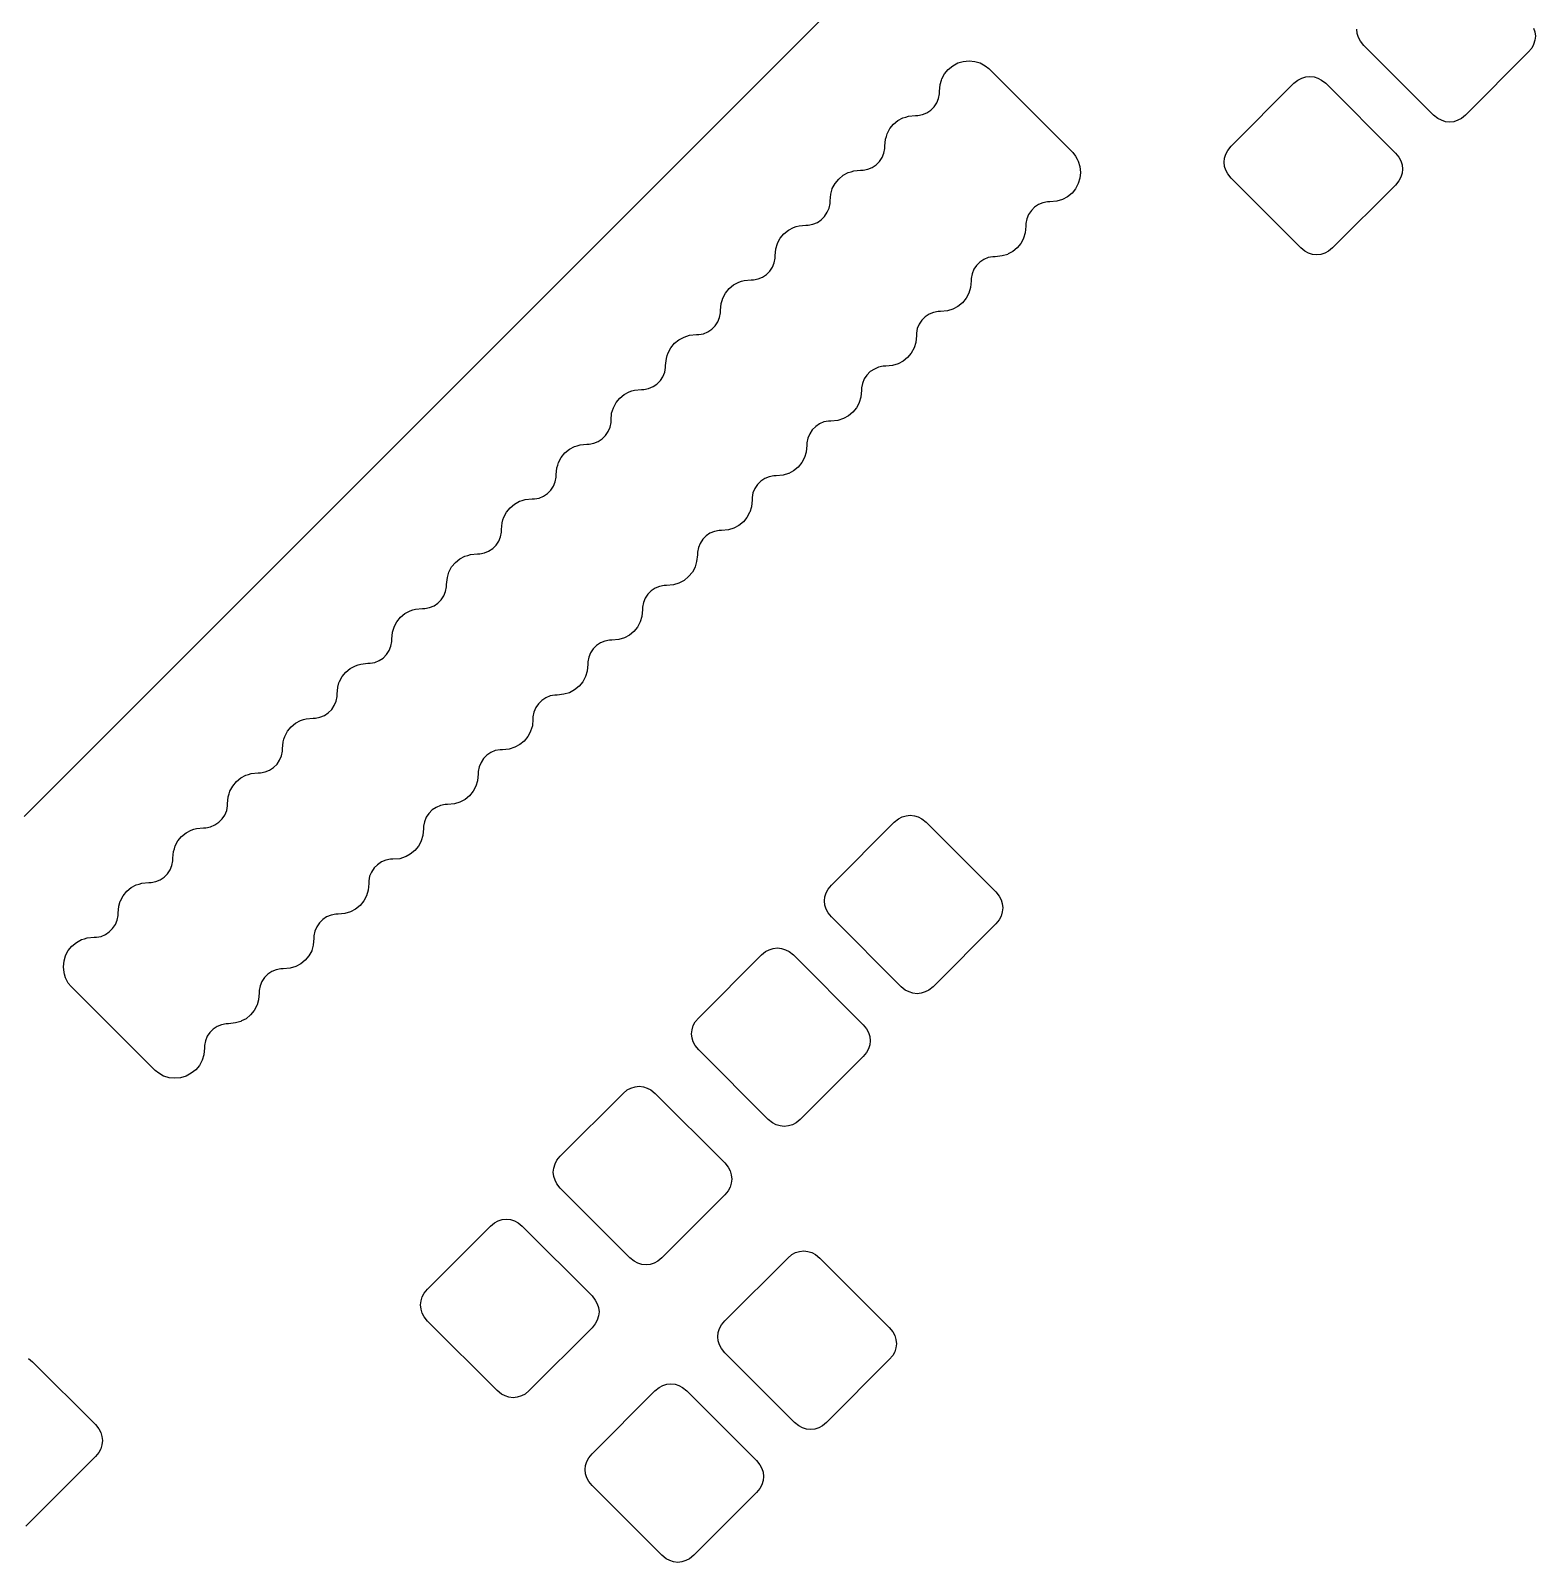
# Model space of a CAD drawing. Extents: x 101.6 to 128, y -161.7 to -98.3.
# Drawn here: x 115.03 to 122.8, y -134.15 to -126.25 of the extents above; entities that cross this region are included whole.
import ezdxf

# ---------------------------------------------------------------- set-up
doc = ezdxf.new("R2010")
doc.units = 0
doc.layers.add('BLACK', color=7, linetype='CONTINUOUS')

msp = doc.modelspace()

# ---------------------------------------------------------------- linework, layer by layer
at = {"layer": 'BLACK', "linetype": 'CONTINUOUS'}
for p, q in [((119.103, -126.2), (115, -130.303)), ((121.884, -126.261), (121.882, -126.239)), ((121.891, -126.281), (121.884, -126.261)), ((121.901, -126.3), (121.891, -126.281)), ((122.795, -126.233), (122.801, -126.253)), ((122.801, -126.253), (122.804, -126.275)), ((122.804, -126.275), (122.801, -126.296)), ((121.918, -126.322), (121.901, -126.3)), ((122.278, -126.682), (121.918, -126.322)), ((122.767, -126.357), (122.443, -126.682)), ((122.785, -126.336), (122.767, -126.357)), ((122.795, -126.317), (122.785, -126.336)), ((122.801, -126.296), (122.795, -126.317)), ((119.753, -126.469), (119.772, -126.446)), ((119.772, -126.446), (119.795, -126.427)), ((119.795, -126.427), (119.821, -126.413)), ((119.821, -126.413), (119.835, -126.409)), ((119.835, -126.409), (119.849, -126.405)), ((119.849, -126.405), (119.879, -126.402)), ((119.879, -126.402), (119.909, -126.405)), ((119.909, -126.405), (119.923, -126.409)), ((119.923, -126.409), (119.937, -126.413)), ((119.937, -126.413), (119.963, -126.427)), ((119.963, -126.427), (119.981, -126.442)), ((119.981, -126.442), (120.415, -126.876)), ((119.727, -126.56), (119.73, -126.524)), ((119.73, -126.524), (119.737, -126.501)), ((119.737, -126.501), (119.739, -126.495)), ((119.739, -126.495), (119.753, -126.469)), ((121.233, -126.843), (121.557, -126.518)), ((121.557, -126.518), (121.578, -126.501)), ((121.578, -126.501), (121.597, -126.491)), ((121.597, -126.491), (121.618, -126.484)), ((121.618, -126.484), (121.639, -126.482)), ((121.639, -126.482), (121.661, -126.484)), ((121.661, -126.484), (121.681, -126.491)), ((121.681, -126.491), (121.7, -126.501)), ((121.7, -126.501), (121.722, -126.518)), ((121.722, -126.518), (122.082, -126.878)), ((119.713, -126.619), (119.722, -126.596)), ((119.722, -126.596), (119.727, -126.572)), ((119.727, -126.572), (119.727, -126.56)), ((119.567, -126.688), (119.602, -126.684)), ((119.602, -126.684), (119.615, -126.684)), ((119.615, -126.684), (119.639, -126.679)), ((119.639, -126.679), (119.661, -126.67)), ((119.661, -126.67), (119.682, -126.656)), ((119.682, -126.656), (119.699, -126.639)), ((119.699, -126.639), (119.713, -126.619)), ((122.3, -126.699), (122.278, -126.682)), ((122.443, -126.682), (122.422, -126.699)), ((119.456, -126.778), (119.47, -126.752)), ((119.47, -126.752), (119.489, -126.729)), ((119.489, -126.729), (119.512, -126.71)), ((119.512, -126.71), (119.538, -126.696)), ((119.538, -126.696), (119.552, -126.692)), ((119.552, -126.692), (119.567, -126.688)), ((122.319, -126.709), (122.3, -126.699)), ((122.339, -126.716), (122.319, -126.709)), ((122.361, -126.718), (122.339, -126.716)), ((122.382, -126.716), (122.361, -126.718)), ((122.403, -126.709), (122.382, -126.716)), ((122.422, -126.699), (122.403, -126.709)), ((119.444, -126.843), (119.447, -126.807)), ((119.444, -126.855), (119.444, -126.843)), ((119.447, -126.807), (119.452, -126.793)), ((119.452, -126.793), (119.456, -126.778)), ((121.215, -126.864), (121.233, -126.843)), ((119.399, -126.939), (119.416, -126.922)), ((119.416, -126.922), (119.43, -126.901)), ((119.43, -126.901), (119.439, -126.879)), ((119.439, -126.879), (119.444, -126.855)), ((120.415, -126.876), (120.429, -126.894)), ((120.429, -126.894), (120.437, -126.909)), ((120.437, -126.909), (120.443, -126.92)), ((120.443, -126.92), (120.452, -126.948)), ((121.196, -126.925), (121.199, -126.904)), ((121.199, -126.904), (121.205, -126.883)), ((121.205, -126.883), (121.215, -126.864)), ((122.082, -126.878), (122.099, -126.9)), ((122.099, -126.9), (122.109, -126.919)), ((122.109, -126.919), (122.116, -126.939)), ((119.206, -127.012), (119.229, -126.993)), ((119.229, -126.993), (119.255, -126.979)), ((119.255, -126.979), (119.27, -126.975)), ((119.27, -126.975), (119.284, -126.97)), ((119.284, -126.97), (119.319, -126.967)), ((119.319, -126.967), (119.332, -126.967)), ((119.332, -126.967), (119.356, -126.962)), ((119.356, -126.962), (119.378, -126.953)), ((119.378, -126.953), (119.399, -126.939)), ((120.452, -126.948), (120.455, -126.978)), ((120.455, -126.978), (120.452, -127.007)), ((121.199, -126.947), (121.196, -126.925)), ((121.205, -126.967), (121.199, -126.947)), ((121.215, -126.986), (121.205, -126.967)), ((121.233, -127.008), (121.215, -126.986)), ((122.116, -126.982), (122.109, -127.003)), ((122.116, -126.939), (122.118, -126.961)), ((122.118, -126.961), (122.116, -126.982)), ((119.165, -127.09), (119.173, -127.062)), ((119.173, -127.061), (119.187, -127.035)), ((119.173, -127.062), (119.173, -127.061)), ((119.187, -127.035), (119.206, -127.012)), ((120.429, -127.062), (120.411, -127.085)), ((120.443, -127.036), (120.429, -127.062)), ((120.452, -127.007), (120.443, -127.036)), ((120.443, -127.036), (120.443, -127.036)), ((121.592, -127.367), (121.233, -127.008)), ((122.082, -127.043), (121.757, -127.367)), ((122.099, -127.022), (122.082, -127.043)), ((122.109, -127.003), (122.099, -127.022)), ((119.156, -127.162), (119.161, -127.138)), ((119.161, -127.125), (119.165, -127.09)), ((119.161, -127.138), (119.161, -127.125)), ((120.218, -127.158), (120.201, -127.175)), ((120.238, -127.144), (120.218, -127.158)), ((120.261, -127.135), (120.238, -127.144)), ((120.285, -127.13), (120.261, -127.135)), ((120.297, -127.13), (120.285, -127.13)), ((120.333, -127.127), (120.297, -127.13)), ((120.361, -127.118), (120.333, -127.127)), ((120.388, -127.104), (120.361, -127.118)), ((120.361, -127.118), (120.361, -127.118)), ((120.411, -127.085), (120.388, -127.104)), ((119.073, -127.245), (119.096, -127.236)), ((119.096, -127.236), (119.116, -127.222)), ((119.116, -127.222), (119.133, -127.205)), ((119.133, -127.205), (119.147, -127.184)), ((119.147, -127.184), (119.156, -127.162)), ((120.178, -127.218), (120.173, -127.242)), ((120.187, -127.196), (120.178, -127.218)), ((120.201, -127.175), (120.187, -127.196)), ((118.89, -127.344), (118.904, -127.318)), ((118.904, -127.318), (118.923, -127.295)), ((118.923, -127.295), (118.946, -127.276)), ((118.946, -127.276), (118.972, -127.262)), ((118.972, -127.262), (118.987, -127.258)), ((118.987, -127.258), (119.001, -127.253)), ((119.001, -127.253), (119.037, -127.25)), ((119.037, -127.25), (119.049, -127.25)), ((119.049, -127.25), (119.073, -127.245)), ((120.169, -127.29), (120.161, -127.318)), ((120.161, -127.318), (120.161, -127.319)), ((120.173, -127.255), (120.169, -127.29)), ((120.173, -127.242), (120.173, -127.255)), ((118.878, -127.408), (118.882, -127.372)), ((118.882, -127.372), (118.89, -127.345)), ((118.89, -127.345), (118.89, -127.344)), ((120.105, -127.387), (120.082, -127.399)), ((120.128, -127.368), (120.105, -127.387)), ((120.147, -127.345), (120.128, -127.368)), ((120.161, -127.319), (120.147, -127.345)), ((121.614, -127.385), (121.592, -127.367)), ((121.633, -127.395), (121.614, -127.385)), ((121.653, -127.401), (121.633, -127.395)), ((121.717, -127.395), (121.696, -127.401)), ((121.736, -127.385), (121.717, -127.395)), ((121.757, -127.367), (121.736, -127.385)), ((118.85, -127.487), (118.864, -127.467)), ((118.864, -127.467), (118.873, -127.444)), ((118.873, -127.444), (118.878, -127.42)), ((118.878, -127.42), (118.878, -127.408)), ((119.918, -127.458), (119.904, -127.478)), ((119.935, -127.441), (119.918, -127.458)), ((119.955, -127.427), (119.935, -127.441)), ((119.978, -127.418), (119.955, -127.427)), ((120.002, -127.413), (119.978, -127.418)), ((120.014, -127.413), (120.002, -127.413)), ((120.05, -127.409), (120.014, -127.413)), ((120.079, -127.401), (120.05, -127.409)), ((120.082, -127.399), (120.079, -127.401)), ((121.675, -127.404), (121.653, -127.401)), ((121.696, -127.401), (121.675, -127.404)), ((118.663, -127.559), (118.69, -127.545)), ((118.69, -127.545), (118.704, -127.54)), ((118.704, -127.54), (118.718, -127.536)), ((118.718, -127.536), (118.754, -127.533)), ((118.754, -127.533), (118.766, -127.533)), ((118.766, -127.533), (118.79, -127.528)), ((118.79, -127.528), (118.813, -127.518)), ((118.813, -127.518), (118.833, -127.505)), ((118.833, -127.505), (118.85, -127.487)), ((119.89, -127.537), (119.886, -127.573)), ((119.895, -127.501), (119.89, -127.525)), ((119.89, -127.525), (119.89, -127.537)), ((119.904, -127.478), (119.895, -127.501)), ((118.604, -127.639), (118.607, -127.627)), ((118.607, -127.627), (118.622, -127.601)), ((118.622, -127.601), (118.64, -127.578)), ((118.64, -127.578), (118.663, -127.559)), ((119.864, -127.628), (119.845, -127.651)), ((119.878, -127.602), (119.864, -127.628)), ((119.886, -127.573), (119.878, -127.601)), ((119.878, -127.601), (119.878, -127.602)), ((118.591, -127.727), (118.595, -127.703)), ((118.595, -127.691), (118.599, -127.655)), ((118.595, -127.703), (118.595, -127.691)), ((118.599, -127.655), (118.604, -127.639)), ((119.673, -127.71), (119.652, -127.724)), ((119.695, -127.701), (119.673, -127.71)), ((119.719, -127.696), (119.695, -127.701)), ((119.731, -127.696), (119.719, -127.696)), ((119.767, -127.692), (119.731, -127.696)), ((119.796, -127.684), (119.767, -127.692)), ((119.822, -127.67), (119.796, -127.684)), ((119.796, -127.684), (119.796, -127.684)), ((119.845, -127.651), (119.822, -127.67)), ((118.53, -127.801), (118.55, -127.788)), ((118.55, -127.788), (118.568, -127.77)), ((118.568, -127.77), (118.581, -127.75)), ((118.581, -127.75), (118.591, -127.727)), ((119.612, -127.784), (119.607, -127.808)), ((119.621, -127.761), (119.612, -127.784)), ((119.635, -127.741), (119.621, -127.761)), ((119.652, -127.724), (119.635, -127.741)), ((118.339, -127.883), (118.358, -127.86)), ((118.358, -127.86), (118.381, -127.842)), ((118.381, -127.842), (118.407, -127.828)), ((118.407, -127.828), (118.421, -127.823)), ((118.421, -127.823), (118.435, -127.819)), ((118.435, -127.819), (118.471, -127.815)), ((118.471, -127.815), (118.483, -127.815)), ((118.483, -127.815), (118.507, -127.811)), ((118.507, -127.811), (118.53, -127.801)), ((119.604, -127.856), (119.595, -127.883)), ((119.607, -127.82), (119.604, -127.856)), ((119.607, -127.808), (119.607, -127.82)), ((118.312, -127.974), (118.316, -127.938)), ((118.316, -127.938), (118.32, -127.924)), ((118.32, -127.924), (118.325, -127.91)), ((118.325, -127.91), (118.339, -127.883)), ((119.562, -127.934), (119.539, -127.953)), ((119.581, -127.911), (119.562, -127.934)), ((119.595, -127.884), (119.581, -127.911)), ((119.595, -127.883), (119.595, -127.884)), ((118.298, -128.033), (118.308, -128.01)), ((118.308, -128.01), (118.312, -127.986)), ((118.312, -127.986), (118.312, -127.974)), ((119.352, -128.024), (119.338, -128.044)), ((119.369, -128.006), (119.352, -128.024)), ((119.39, -127.993), (119.369, -128.006)), ((119.412, -127.983), (119.39, -127.993)), ((119.436, -127.979), (119.412, -127.983)), ((119.449, -127.979), (119.436, -127.979)), ((119.484, -127.975), (119.449, -127.979)), ((119.513, -127.967), (119.484, -127.975)), ((119.539, -127.953), (119.513, -127.967)), ((119.513, -127.967), (119.513, -127.967)), ((118.124, -128.11), (118.138, -128.106)), ((118.138, -128.106), (118.152, -128.102)), ((118.152, -128.102), (118.188, -128.098)), ((118.188, -128.098), (118.2, -128.098)), ((118.2, -128.098), (118.224, -128.093)), ((118.224, -128.093), (118.247, -128.084)), ((118.247, -128.084), (118.267, -128.071)), ((118.267, -128.071), (118.285, -128.053)), ((118.285, -128.053), (118.298, -128.033)), ((119.324, -128.103), (119.321, -128.139)), ((119.329, -128.067), (119.324, -128.091)), ((119.324, -128.091), (119.324, -128.103)), ((119.338, -128.044), (119.329, -128.067)), ((118.042, -128.193), (118.056, -128.166)), ((118.056, -128.166), (118.075, -128.143)), ((118.075, -128.143), (118.098, -128.124)), ((118.098, -128.124), (118.124, -128.11)), ((119.312, -128.167), (119.298, -128.193)), ((119.321, -128.139), (119.312, -128.166)), ((119.312, -128.166), (119.312, -128.167)), ((118.03, -128.257), (118.033, -128.221)), ((118.03, -128.269), (118.03, -128.257)), ((118.033, -128.221), (118.042, -128.193)), ((118.042, -128.193), (118.042, -128.193)), ((119.13, -128.266), (119.107, -128.276)), ((119.154, -128.262), (119.13, -128.266)), ((119.166, -128.262), (119.154, -128.262)), ((119.202, -128.258), (119.166, -128.262)), ((119.23, -128.249), (119.202, -128.258)), ((119.256, -128.235), (119.23, -128.249)), ((119.23, -128.249), (119.23, -128.249)), ((119.279, -128.216), (119.256, -128.235)), ((119.298, -128.193), (119.279, -128.216)), ((117.985, -128.353), (118.002, -128.336)), ((118.002, -128.336), (118.015, -128.316)), ((118.015, -128.316), (118.025, -128.293)), ((118.025, -128.293), (118.03, -128.269)), ((119.056, -128.327), (119.046, -128.35)), ((119.069, -128.307), (119.056, -128.327)), ((119.087, -128.289), (119.069, -128.307)), ((119.107, -128.276), (119.087, -128.289)), ((117.792, -128.426), (117.815, -128.407)), ((117.815, -128.407), (117.841, -128.393)), ((117.841, -128.393), (117.855, -128.389)), ((117.855, -128.389), (117.87, -128.385)), ((117.87, -128.385), (117.905, -128.381)), ((117.905, -128.381), (117.917, -128.381)), ((117.917, -128.381), (117.942, -128.376)), ((117.942, -128.376), (117.964, -128.367)), ((117.964, -128.367), (117.985, -128.353)), ((119.038, -128.422), (119.03, -128.449)), ((119.041, -128.386), (119.038, -128.422)), ((119.046, -128.35), (119.041, -128.374)), ((119.041, -128.374), (119.041, -128.386)), ((117.747, -128.54), (117.75, -128.504)), ((117.75, -128.504), (117.755, -128.49)), ((117.755, -128.49), (117.759, -128.475)), ((117.759, -128.475), (117.773, -128.449)), ((117.773, -128.449), (117.792, -128.426)), ((118.996, -128.499), (118.973, -128.518)), ((119.015, -128.476), (118.996, -128.499)), ((119.029, -128.45), (119.015, -128.476)), ((119.03, -128.449), (119.029, -128.45)), ((117.733, -128.598), (117.742, -128.576)), ((117.742, -128.576), (117.747, -128.552)), ((117.747, -128.552), (117.747, -128.54)), ((118.804, -128.572), (118.786, -128.589)), ((118.824, -128.559), (118.804, -128.572)), ((118.847, -128.549), (118.824, -128.559)), ((118.871, -128.544), (118.847, -128.549)), ((118.883, -128.544), (118.871, -128.544)), ((118.919, -128.541), (118.883, -128.544)), ((118.947, -128.532), (118.919, -128.541)), ((118.948, -128.532), (118.947, -128.532)), ((118.973, -128.518), (118.948, -128.532)), ((117.635, -128.664), (117.659, -128.659)), ((117.659, -128.659), (117.681, -128.65)), ((117.681, -128.65), (117.702, -128.636)), ((117.702, -128.636), (117.719, -128.619)), ((117.719, -128.619), (117.733, -128.598)), ((118.763, -128.632), (118.759, -128.657)), ((118.759, -128.657), (118.759, -128.669)), ((118.773, -128.61), (118.763, -128.632)), ((118.786, -128.589), (118.773, -128.61)), ((117.476, -128.758), (117.49, -128.732)), ((117.49, -128.732), (117.509, -128.709)), ((117.509, -128.709), (117.532, -128.69)), ((117.532, -128.69), (117.558, -128.676)), ((117.558, -128.676), (117.572, -128.672)), ((117.572, -128.672), (117.587, -128.667)), ((117.587, -128.667), (117.622, -128.664)), ((117.622, -128.664), (117.635, -128.664)), ((118.746, -128.733), (118.732, -128.759)), ((118.747, -128.732), (118.746, -128.733)), ((118.755, -128.704), (118.747, -128.732)), ((118.759, -128.669), (118.755, -128.704)), ((117.464, -128.822), (117.467, -128.787)), ((117.467, -128.787), (117.472, -128.772)), ((117.472, -128.772), (117.476, -128.758)), ((118.664, -128.815), (118.636, -128.824)), ((118.691, -128.801), (118.664, -128.815)), ((118.664, -128.815), (118.664, -128.815)), ((118.714, -128.782), (118.691, -128.801)), ((118.732, -128.759), (118.714, -128.782)), ((117.436, -128.902), (117.45, -128.881)), ((117.45, -128.881), (117.459, -128.859)), ((117.459, -128.859), (117.464, -128.835)), ((117.464, -128.835), (117.464, -128.822)), ((118.49, -128.893), (118.481, -128.915)), ((118.504, -128.872), (118.49, -128.893)), ((118.521, -128.855), (118.504, -128.872)), ((118.541, -128.841), (118.521, -128.855)), ((118.564, -128.832), (118.541, -128.841)), ((118.588, -128.827), (118.564, -128.832)), ((118.6, -128.827), (118.588, -128.827)), ((118.636, -128.824), (118.6, -128.827)), ((117.226, -128.992), (117.249, -128.973)), ((117.249, -128.973), (117.275, -128.959)), ((117.275, -128.959), (117.29, -128.955)), ((117.29, -128.955), (117.304, -128.95)), ((117.304, -128.95), (117.34, -128.947)), ((117.34, -128.947), (117.352, -128.947)), ((117.352, -128.947), (117.376, -128.942)), ((117.376, -128.942), (117.398, -128.933)), ((117.398, -128.933), (117.419, -128.919)), ((117.419, -128.919), (117.436, -128.902)), ((118.476, -128.952), (118.472, -128.987)), ((118.481, -128.915), (118.476, -128.939)), ((118.476, -128.939), (118.476, -128.952)), ((117.185, -129.07), (117.193, -129.042)), ((117.193, -129.041), (117.207, -129.015)), ((117.193, -129.042), (117.193, -129.041)), ((117.207, -129.015), (117.226, -128.992)), ((118.45, -129.042), (118.431, -129.065)), ((118.464, -129.016), (118.45, -129.042)), ((118.472, -128.987), (118.464, -129.015)), ((118.464, -129.015), (118.464, -129.016)), ((117.176, -129.142), (117.181, -129.118)), ((117.181, -129.105), (117.185, -129.07)), ((117.181, -129.118), (117.181, -129.105)), ((118.258, -129.124), (118.238, -129.138)), ((118.281, -129.115), (118.258, -129.124)), ((118.305, -129.11), (118.281, -129.115)), ((118.317, -129.11), (118.305, -129.11)), ((118.353, -129.107), (118.317, -129.11)), ((118.381, -129.098), (118.353, -129.107)), ((118.408, -129.084), (118.381, -129.098)), ((118.381, -129.098), (118.381, -129.098)), ((118.431, -129.065), (118.408, -129.084)), ((117.093, -129.225), (117.116, -129.215)), ((117.116, -129.215), (117.136, -129.202)), ((117.136, -129.202), (117.153, -129.185)), ((117.153, -129.185), (117.167, -129.164)), ((117.167, -129.164), (117.176, -129.142)), ((118.198, -129.198), (118.193, -129.222)), ((118.207, -129.176), (118.198, -129.198)), ((118.221, -129.155), (118.207, -129.176)), ((118.238, -129.138), (118.221, -129.155)), ((116.924, -129.298), (116.943, -129.275)), ((116.943, -129.275), (116.966, -129.256)), ((116.966, -129.256), (116.993, -129.242)), ((116.993, -129.242), (117.007, -129.237)), ((117.007, -129.237), (117.021, -129.233)), ((117.021, -129.233), (117.057, -129.23)), ((117.057, -129.23), (117.069, -129.23)), ((117.069, -129.23), (117.093, -129.225)), ((118.189, -129.27), (118.181, -129.298)), ((118.193, -129.234), (118.189, -129.27)), ((118.193, -129.222), (118.193, -129.234)), ((116.898, -129.388), (116.902, -129.352)), ((116.902, -129.352), (116.91, -129.325)), ((116.91, -129.324), (116.924, -129.298)), ((116.91, -129.325), (116.91, -129.324)), ((118.125, -129.367), (118.099, -129.381)), ((118.148, -129.348), (118.125, -129.367)), ((118.167, -129.325), (118.148, -129.348)), ((118.181, -129.299), (118.167, -129.325)), ((118.181, -129.298), (118.181, -129.299)), ((116.871, -129.467), (116.884, -129.447)), ((116.884, -129.447), (116.893, -129.424)), ((116.893, -129.424), (116.898, -129.4)), ((116.898, -129.4), (116.898, -129.388)), ((117.938, -129.438), (117.924, -129.458)), ((117.955, -129.421), (117.938, -129.438)), ((117.976, -129.407), (117.955, -129.421)), ((117.998, -129.398), (117.976, -129.407)), ((118.022, -129.393), (117.998, -129.398)), ((118.034, -129.393), (118.022, -129.393)), ((118.07, -129.389), (118.034, -129.393)), ((118.099, -129.381), (118.07, -129.389)), ((118.099, -129.381), (118.099, -129.381)), ((116.683, -129.539), (116.71, -129.525)), ((116.71, -129.525), (116.724, -129.52)), ((116.724, -129.52), (116.738, -129.516)), ((116.738, -129.516), (116.774, -129.512)), ((116.774, -129.512), (116.786, -129.512)), ((116.786, -129.512), (116.81, -129.508)), ((116.81, -129.508), (116.833, -129.498)), ((116.833, -129.498), (116.853, -129.485)), ((116.853, -129.485), (116.871, -129.467)), ((117.91, -129.517), (117.907, -129.553)), ((117.915, -129.481), (117.91, -129.505)), ((117.91, -129.505), (117.91, -129.517)), ((117.924, -129.458), (117.915, -129.481)), ((116.625, -129.614), (116.628, -129.607)), ((116.628, -129.607), (116.642, -129.581)), ((116.642, -129.581), (116.66, -129.558)), ((116.66, -129.558), (116.683, -129.539)), ((117.884, -129.608), (117.865, -129.631)), ((117.898, -129.581), (117.884, -129.608)), ((117.907, -129.553), (117.898, -129.581)), ((117.898, -129.581), (117.898, -129.581)), ((116.611, -129.707), (116.615, -129.683)), ((116.615, -129.671), (116.619, -129.635)), ((116.615, -129.683), (116.615, -129.671)), ((116.619, -129.635), (116.625, -129.614)), ((117.693, -129.69), (117.672, -129.704)), ((117.715, -129.681), (117.693, -129.69)), ((117.739, -129.676), (117.715, -129.681)), ((117.752, -129.676), (117.739, -129.676)), ((117.787, -129.672), (117.752, -129.676)), ((117.816, -129.664), (117.787, -129.672)), ((117.842, -129.65), (117.816, -129.664)), ((117.816, -129.664), (117.816, -129.664)), ((117.865, -129.631), (117.842, -129.65)), ((116.55, -129.781), (116.57, -129.768)), ((116.57, -129.768), (116.588, -129.75)), ((116.588, -129.75), (116.601, -129.73)), ((116.601, -129.73), (116.611, -129.707)), ((117.632, -129.764), (117.627, -129.788)), ((117.641, -129.741), (117.632, -129.764)), ((117.655, -129.721), (117.641, -129.741)), ((117.672, -129.704), (117.655, -129.721)), ((116.359, -129.863), (116.378, -129.84)), ((116.378, -129.84), (116.401, -129.822)), ((116.401, -129.822), (116.427, -129.807)), ((116.427, -129.807), (116.441, -129.803)), ((116.441, -129.803), (116.455, -129.799)), ((116.455, -129.799), (116.491, -129.795)), ((116.491, -129.795), (116.503, -129.795)), ((116.503, -129.795), (116.527, -129.791)), ((116.527, -129.791), (116.55, -129.781)), ((117.624, -129.836), (117.615, -129.863)), ((117.627, -129.8), (117.624, -129.836)), ((117.627, -129.788), (117.627, -129.8)), ((116.333, -129.954), (116.336, -129.918)), ((116.336, -129.918), (116.34, -129.904)), ((116.34, -129.904), (116.345, -129.89)), ((116.345, -129.89), (116.359, -129.863)), ((117.582, -129.914), (117.559, -129.932)), ((117.601, -129.891), (117.582, -129.914)), ((117.615, -129.864), (117.601, -129.891)), ((117.615, -129.863), (117.615, -129.864)), ((116.318, -130.013), (116.328, -129.99)), ((116.328, -129.99), (116.333, -129.966)), ((116.333, -129.966), (116.333, -129.954)), ((117.372, -130.004), (117.359, -130.024)), ((117.389, -129.986), (117.372, -130.004)), ((117.41, -129.973), (117.389, -129.986)), ((117.432, -129.963), (117.41, -129.973)), ((117.457, -129.959), (117.432, -129.963)), ((117.469, -129.959), (117.457, -129.959)), ((117.504, -129.955), (117.469, -129.959)), ((117.533, -129.946), (117.504, -129.955)), ((117.559, -129.932), (117.533, -129.946)), ((117.533, -129.946), (117.533, -129.946)), ((116.144, -130.09), (116.158, -130.086)), ((116.158, -130.086), (116.172, -130.082)), ((116.172, -130.082), (116.208, -130.078)), ((116.208, -130.078), (116.22, -130.078)), ((116.22, -130.078), (116.244, -130.073)), ((116.244, -130.073), (116.267, -130.064)), ((116.267, -130.064), (116.287, -130.05)), ((116.287, -130.05), (116.305, -130.033)), ((116.305, -130.033), (116.318, -130.013)), ((117.344, -130.083), (117.341, -130.119)), ((117.349, -130.047), (117.344, -130.071)), ((117.344, -130.071), (117.344, -130.083)), ((117.359, -130.024), (117.349, -130.047)), ((116.062, -130.172), (116.076, -130.146)), ((116.076, -130.146), (116.095, -130.123)), ((116.095, -130.123), (116.118, -130.104)), ((116.118, -130.104), (116.144, -130.09)), ((117.332, -130.147), (117.318, -130.173)), ((117.341, -130.119), (117.332, -130.146)), ((117.332, -130.146), (117.332, -130.147)), ((116.05, -130.237), (116.053, -130.201)), ((116.05, -130.249), (116.05, -130.237)), ((116.053, -130.201), (116.058, -130.187)), ((116.058, -130.187), (116.062, -130.172)), ((117.174, -130.241), (117.15, -130.246)), ((117.186, -130.241), (117.174, -130.241)), ((117.222, -130.238), (117.186, -130.241)), ((117.25, -130.229), (117.222, -130.238)), ((117.276, -130.215), (117.25, -130.229)), ((117.25, -130.229), (117.25, -130.229)), ((117.299, -130.196), (117.276, -130.215)), ((117.318, -130.173), (117.299, -130.196)), ((116.005, -130.333), (116.022, -130.316)), ((116.022, -130.316), (116.036, -130.296)), ((116.036, -130.296), (116.045, -130.273)), ((116.045, -130.273), (116.05, -130.249)), ((117.076, -130.307), (117.066, -130.33)), ((117.089, -130.287), (117.076, -130.307)), ((117.107, -130.269), (117.089, -130.287)), ((117.127, -130.256), (117.107, -130.269)), ((117.15, -130.246), (117.127, -130.256)), ((119.493, -130.333), (119.514, -130.315)), ((119.514, -130.315), (119.533, -130.305)), ((119.533, -130.305), (119.554, -130.299)), ((119.554, -130.299), (119.575, -130.296)), ((119.575, -130.296), (119.597, -130.299)), ((119.597, -130.299), (119.617, -130.305)), ((119.617, -130.305), (119.636, -130.315)), ((119.636, -130.315), (119.658, -130.333)), ((115.812, -130.406), (115.835, -130.387)), ((115.835, -130.387), (115.861, -130.373)), ((115.861, -130.373), (115.875, -130.369)), ((115.875, -130.369), (115.89, -130.365)), ((115.89, -130.365), (115.925, -130.361)), ((115.925, -130.361), (115.938, -130.361)), ((115.938, -130.361), (115.962, -130.356)), ((115.962, -130.356), (115.984, -130.347)), ((115.984, -130.347), (116.005, -130.333)), ((117.058, -130.402), (117.05, -130.429)), ((117.062, -130.366), (117.058, -130.402)), ((117.066, -130.33), (117.062, -130.354)), ((117.062, -130.354), (117.062, -130.366)), ((119.168, -130.657), (119.493, -130.333)), ((119.658, -130.333), (120.017, -130.692)), ((115.77, -130.484), (115.775, -130.47)), ((115.775, -130.47), (115.779, -130.455)), ((115.779, -130.455), (115.793, -130.429)), ((115.793, -130.429), (115.812, -130.406)), ((117.016, -130.479), (116.993, -130.498)), ((117.035, -130.456), (117.016, -130.479)), ((117.049, -130.43), (117.035, -130.456)), ((117.05, -130.429), (117.049, -130.43)), ((115.753, -130.578), (115.762, -130.556)), ((115.762, -130.556), (115.767, -130.532)), ((115.767, -130.519), (115.77, -130.484)), ((115.767, -130.532), (115.767, -130.519)), ((116.824, -130.552), (116.806, -130.569)), ((116.844, -130.538), (116.824, -130.552)), ((116.867, -130.529), (116.844, -130.538)), ((116.891, -130.524), (116.867, -130.529)), ((116.903, -130.524), (116.891, -130.524)), ((116.939, -130.521), (116.903, -130.524)), ((116.967, -130.512), (116.939, -130.521)), ((116.972, -130.509), (116.967, -130.512)), ((116.993, -130.498), (116.972, -130.509)), ((115.655, -130.644), (115.679, -130.639)), ((115.679, -130.639), (115.701, -130.63)), ((115.701, -130.63), (115.722, -130.616)), ((115.722, -130.616), (115.739, -130.599)), ((115.739, -130.599), (115.753, -130.578)), ((116.783, -130.612), (116.779, -130.636)), ((116.779, -130.636), (116.779, -130.649)), ((116.793, -130.59), (116.783, -130.612)), ((116.806, -130.569), (116.793, -130.59)), ((115.496, -130.738), (115.51, -130.712)), ((115.51, -130.712), (115.529, -130.689)), ((115.529, -130.689), (115.552, -130.67)), ((115.552, -130.67), (115.578, -130.656)), ((115.578, -130.656), (115.593, -130.652)), ((115.593, -130.652), (115.607, -130.647)), ((115.607, -130.647), (115.643, -130.644)), ((115.643, -130.644), (115.655, -130.644)), ((116.767, -130.713), (116.753, -130.739)), ((116.775, -130.684), (116.767, -130.712)), ((116.767, -130.712), (116.767, -130.713)), ((116.779, -130.649), (116.775, -130.684)), ((119.132, -130.739), (119.134, -130.718)), ((119.134, -130.718), (119.141, -130.697)), ((119.141, -130.697), (119.151, -130.678)), ((119.151, -130.678), (119.168, -130.657)), ((120.017, -130.692), (120.035, -130.714)), ((120.035, -130.714), (120.045, -130.733)), ((115.484, -130.802), (115.488, -130.767)), ((115.488, -130.767), (115.495, -130.741)), ((115.495, -130.741), (115.496, -130.738)), ((116.684, -130.795), (116.656, -130.804)), ((116.711, -130.781), (116.684, -130.795)), ((116.684, -130.795), (116.684, -130.795)), ((116.734, -130.762), (116.711, -130.781)), ((116.753, -130.739), (116.734, -130.762)), ((119.134, -130.761), (119.132, -130.739)), ((119.141, -130.781), (119.134, -130.761)), ((119.151, -130.8), (119.141, -130.781)), ((120.045, -130.733), (120.051, -130.753)), ((120.051, -130.796), (120.045, -130.817)), ((120.051, -130.753), (120.054, -130.775)), ((120.054, -130.775), (120.051, -130.796)), ((115.456, -130.882), (115.47, -130.861)), ((115.47, -130.861), (115.479, -130.839)), ((115.479, -130.839), (115.484, -130.815)), ((115.484, -130.815), (115.484, -130.802)), ((116.51, -130.873), (116.501, -130.895)), ((116.524, -130.852), (116.51, -130.873)), ((116.541, -130.835), (116.524, -130.852)), ((116.561, -130.821), (116.541, -130.835)), ((116.584, -130.812), (116.561, -130.821)), ((116.608, -130.807), (116.584, -130.812)), ((116.62, -130.807), (116.608, -130.807)), ((116.656, -130.804), (116.62, -130.807)), ((119.168, -130.822), (119.151, -130.8)), ((119.528, -131.182), (119.168, -130.822)), ((120.017, -130.857), (119.693, -131.182)), ((120.035, -130.836), (120.017, -130.857)), ((120.045, -130.817), (120.035, -130.836)), ((115.246, -130.972), (115.269, -130.953)), ((115.269, -130.953), (115.295, -130.939)), ((115.295, -130.939), (115.31, -130.935)), ((115.31, -130.935), (115.324, -130.93)), ((115.324, -130.93), (115.36, -130.927)), ((115.36, -130.927), (115.372, -130.927)), ((115.372, -130.927), (115.396, -130.922)), ((115.396, -130.922), (115.419, -130.913)), ((115.419, -130.913), (115.439, -130.899)), ((115.439, -130.899), (115.456, -130.882)), ((116.496, -130.931), (116.492, -130.967)), ((116.501, -130.895), (116.496, -130.919)), ((116.496, -130.919), (116.496, -130.931)), ((115.205, -131.049), (115.213, -131.022)), ((115.213, -131.021), (115.227, -130.995)), ((115.213, -131.022), (115.213, -131.021)), ((115.227, -130.995), (115.246, -130.972)), ((116.47, -131.022), (116.451, -131.045)), ((116.484, -130.996), (116.47, -131.022)), ((116.492, -130.967), (116.484, -130.995)), ((116.484, -130.995), (116.484, -130.996)), ((118.483, -131.343), (118.807, -131.018)), ((118.807, -131.018), (118.828, -131.001)), ((118.828, -131.001), (118.847, -130.991)), ((118.847, -130.991), (118.868, -130.984)), ((118.868, -130.984), (118.889, -130.982)), ((118.889, -130.982), (118.911, -130.984)), ((118.911, -130.984), (118.931, -130.991)), ((118.931, -130.991), (118.95, -131.001)), ((118.95, -131.001), (118.972, -131.018)), ((118.972, -131.018), (119.332, -131.378)), ((115.202, -131.079), (115.205, -131.049)), ((115.205, -131.109), (115.202, -131.079)), ((115.207, -131.118), (115.205, -131.109)), ((116.278, -131.104), (116.258, -131.118)), ((116.301, -131.095), (116.278, -131.104)), ((116.325, -131.09), (116.301, -131.095)), ((116.337, -131.09), (116.325, -131.09)), ((116.373, -131.086), (116.337, -131.09)), ((116.402, -131.078), (116.373, -131.086)), ((116.428, -131.064), (116.402, -131.078)), ((116.402, -131.078), (116.402, -131.078)), ((116.451, -131.045), (116.428, -131.064)), ((115.213, -131.137), (115.207, -131.118)), ((115.227, -131.163), (115.213, -131.137)), ((115.242, -131.181), (115.227, -131.163)), ((115.676, -131.615), (115.242, -131.181)), ((116.218, -131.178), (116.213, -131.202)), ((116.227, -131.155), (116.218, -131.178)), ((116.241, -131.135), (116.227, -131.155)), ((116.258, -131.118), (116.241, -131.135)), ((119.55, -131.199), (119.528, -131.182)), ((119.693, -131.182), (119.672, -131.199)), ((116.209, -131.25), (116.202, -131.276)), ((116.213, -131.214), (116.209, -131.25)), ((116.213, -131.202), (116.213, -131.214)), ((119.569, -131.209), (119.55, -131.199)), ((119.589, -131.216), (119.569, -131.209)), ((119.611, -131.218), (119.589, -131.216)), ((119.632, -131.216), (119.611, -131.218)), ((119.653, -131.209), (119.632, -131.216)), ((119.672, -131.199), (119.653, -131.209)), ((116.145, -131.347), (116.122, -131.359)), ((116.168, -131.328), (116.145, -131.347)), ((116.187, -131.305), (116.168, -131.328)), ((116.201, -131.279), (116.187, -131.305)), ((116.202, -131.276), (116.201, -131.279)), ((118.465, -131.364), (118.483, -131.343)), ((115.958, -131.418), (115.944, -131.438)), ((115.975, -131.401), (115.958, -131.418)), ((115.996, -131.387), (115.975, -131.401)), ((116.018, -131.378), (115.996, -131.387)), ((116.042, -131.373), (116.018, -131.378)), ((116.055, -131.373), (116.042, -131.373)), ((116.09, -131.369), (116.055, -131.373)), ((116.119, -131.361), (116.09, -131.369)), ((116.122, -131.359), (116.119, -131.361)), ((118.446, -131.425), (118.449, -131.404)), ((118.449, -131.447), (118.446, -131.425)), ((118.449, -131.404), (118.455, -131.383)), ((118.455, -131.383), (118.465, -131.364)), ((119.332, -131.378), (119.349, -131.4)), ((119.349, -131.4), (119.359, -131.419)), ((119.359, -131.419), (119.366, -131.439)), ((115.93, -131.497), (115.927, -131.533)), ((115.935, -131.461), (115.93, -131.485)), ((115.93, -131.485), (115.93, -131.497)), ((115.944, -131.438), (115.935, -131.461)), ((118.455, -131.467), (118.449, -131.447)), ((118.465, -131.486), (118.455, -131.467)), ((118.483, -131.508), (118.465, -131.486)), ((118.842, -131.867), (118.483, -131.508)), ((119.359, -131.503), (119.349, -131.522)), ((119.366, -131.482), (119.359, -131.503)), ((119.366, -131.439), (119.368, -131.461)), ((119.368, -131.461), (119.366, -131.482)), ((115.904, -131.588), (115.885, -131.611)), ((115.918, -131.561), (115.904, -131.588)), ((115.927, -131.533), (115.918, -131.561)), ((115.918, -131.561), (115.918, -131.561)), ((119.332, -131.543), (119.007, -131.867)), ((119.349, -131.522), (119.332, -131.543)), ((115.694, -131.629), (115.676, -131.615)), ((115.719, -131.643), (115.694, -131.629)), ((115.72, -131.643), (115.719, -131.643)), ((115.748, -131.652), (115.72, -131.643)), ((115.778, -131.655), (115.748, -131.652)), ((115.807, -131.652), (115.778, -131.655)), ((115.836, -131.643), (115.807, -131.652)), ((115.862, -131.629), (115.836, -131.643)), ((115.836, -131.643), (115.836, -131.643)), ((115.885, -131.611), (115.862, -131.629)), ((117.768, -132.057), (118.093, -131.733)), ((118.093, -131.733), (118.114, -131.715)), ((118.114, -131.715), (118.133, -131.705)), ((118.133, -131.705), (118.154, -131.699)), ((118.154, -131.699), (118.175, -131.696)), ((118.175, -131.696), (118.197, -131.699)), ((118.197, -131.699), (118.217, -131.705)), ((118.217, -131.705), (118.236, -131.715)), ((118.236, -131.715), (118.258, -131.733)), ((118.258, -131.733), (118.617, -132.092)), ((118.864, -131.885), (118.842, -131.867)), ((118.883, -131.895), (118.864, -131.885)), ((118.903, -131.901), (118.883, -131.895)), ((118.925, -131.904), (118.903, -131.901)), ((118.946, -131.901), (118.925, -131.904)), ((118.967, -131.895), (118.946, -131.901)), ((118.986, -131.885), (118.967, -131.895)), ((119.007, -131.867), (118.986, -131.885)), ((117.751, -132.078), (117.768, -132.057)), ((117.732, -132.139), (117.734, -132.118)), ((117.734, -132.161), (117.732, -132.139)), ((117.734, -132.118), (117.741, -132.097)), ((117.741, -132.097), (117.751, -132.078)), ((118.617, -132.092), (118.635, -132.114)), ((118.635, -132.114), (118.645, -132.133)), ((118.645, -132.133), (118.651, -132.153)), ((117.741, -132.181), (117.734, -132.161)), ((117.751, -132.2), (117.741, -132.181)), ((117.768, -132.222), (117.751, -132.2)), ((118.645, -132.217), (118.635, -132.236)), ((118.651, -132.196), (118.645, -132.217)), ((118.651, -132.153), (118.654, -132.175)), ((118.654, -132.175), (118.651, -132.196)), ((118.128, -132.582), (117.768, -132.222)), ((118.617, -132.257), (118.293, -132.582)), ((118.635, -132.236), (118.617, -132.257)), ((117.083, -132.743), (117.407, -132.418)), ((117.407, -132.418), (117.428, -132.401)), ((117.428, -132.401), (117.447, -132.391)), ((117.447, -132.391), (117.468, -132.384)), ((117.468, -132.384), (117.489, -132.382)), ((117.489, -132.382), (117.511, -132.384)), ((117.511, -132.384), (117.531, -132.391)), ((117.531, -132.391), (117.55, -132.401)), ((117.55, -132.401), (117.572, -132.418)), ((117.572, -132.418), (117.932, -132.778)), ((118.15, -132.599), (118.128, -132.582)), ((118.169, -132.609), (118.15, -132.599)), ((118.189, -132.616), (118.169, -132.609)), ((118.211, -132.618), (118.189, -132.616)), ((118.232, -132.616), (118.211, -132.618)), ((118.253, -132.609), (118.232, -132.616)), ((118.272, -132.599), (118.253, -132.609)), ((118.293, -132.582), (118.272, -132.599)), ((118.618, -132.907), (118.943, -132.583)), ((118.943, -132.583), (118.964, -132.565)), ((118.964, -132.565), (118.983, -132.555)), ((118.983, -132.555), (119.004, -132.549)), ((119.004, -132.549), (119.025, -132.546)), ((119.025, -132.546), (119.047, -132.549)), ((119.047, -132.549), (119.067, -132.555)), ((119.067, -132.555), (119.086, -132.565)), ((119.086, -132.565), (119.108, -132.583)), ((119.108, -132.583), (119.467, -132.942)), ((117.055, -132.783), (117.065, -132.764)), ((117.065, -132.764), (117.083, -132.743)), ((117.046, -132.825), (117.049, -132.804)), ((117.049, -132.847), (117.046, -132.825)), ((117.049, -132.804), (117.055, -132.783)), ((117.055, -132.867), (117.049, -132.847)), ((117.932, -132.778), (117.949, -132.8)), ((117.949, -132.8), (117.959, -132.819)), ((117.959, -132.819), (117.966, -132.839)), ((117.966, -132.839), (117.968, -132.861)), ((117.065, -132.886), (117.055, -132.867)), ((117.083, -132.908), (117.065, -132.886)), ((117.442, -133.267), (117.083, -132.908)), ((117.949, -132.922), (117.932, -132.943)), ((117.959, -132.903), (117.949, -132.922)), ((117.966, -132.882), (117.959, -132.903)), ((117.968, -132.861), (117.966, -132.882)), ((118.591, -132.947), (118.601, -132.928)), ((118.601, -132.928), (118.618, -132.907)), ((117.932, -132.943), (117.607, -133.267)), ((118.582, -132.989), (118.584, -132.968)), ((118.584, -133.011), (118.582, -132.989)), ((118.584, -132.968), (118.591, -132.947)), ((118.591, -133.031), (118.584, -133.011)), ((119.467, -132.942), (119.485, -132.964)), ((119.485, -132.964), (119.495, -132.983)), ((119.495, -132.983), (119.501, -133.003)), ((119.501, -133.003), (119.504, -133.025)), ((118.601, -133.05), (118.591, -133.031)), ((118.618, -133.072), (118.601, -133.05)), ((118.978, -133.432), (118.618, -133.072)), ((119.485, -133.086), (119.467, -133.107)), ((119.495, -133.067), (119.485, -133.086)), ((119.501, -133.046), (119.495, -133.067)), ((119.504, -133.025), (119.501, -133.046)), ((115.022, -133.101), (115.043, -133.118)), ((115.043, -133.118), (115.367, -133.443)), ((119.467, -133.107), (119.143, -133.432)), ((118.278, -133.251), (118.297, -133.241)), ((118.297, -133.241), (118.318, -133.234)), ((118.318, -133.234), (118.339, -133.232)), ((118.339, -133.232), (118.361, -133.234)), ((118.361, -133.234), (118.381, -133.241)), ((118.381, -133.241), (118.4, -133.251)), ((117.464, -133.285), (117.442, -133.267)), ((117.483, -133.295), (117.464, -133.285)), ((117.503, -133.301), (117.483, -133.295)), ((117.525, -133.304), (117.503, -133.301)), ((117.546, -133.301), (117.525, -133.304)), ((117.567, -133.295), (117.546, -133.301)), ((117.586, -133.285), (117.567, -133.295)), ((117.607, -133.267), (117.586, -133.285)), ((117.933, -133.593), (118.257, -133.268)), ((118.257, -133.268), (118.278, -133.251)), ((118.4, -133.251), (118.422, -133.268)), ((118.422, -133.268), (118.782, -133.628)), ((115.367, -133.443), (115.385, -133.464)), ((115.385, -133.464), (115.395, -133.483)), ((115.395, -133.483), (115.401, -133.504)), ((119, -133.449), (118.978, -133.432)), ((119.019, -133.459), (119, -133.449)), ((119.039, -133.466), (119.019, -133.459)), ((119.061, -133.468), (119.039, -133.466)), ((119.082, -133.466), (119.061, -133.468)), ((119.103, -133.459), (119.082, -133.466)), ((119.122, -133.449), (119.103, -133.459)), ((119.143, -133.432), (119.122, -133.449)), ((115.401, -133.547), (115.395, -133.567)), ((115.401, -133.504), (115.404, -133.525)), ((115.404, -133.525), (115.401, -133.547)), ((115.367, -133.608), (115.008, -133.967)), ((115.385, -133.586), (115.367, -133.608)), ((115.395, -133.567), (115.385, -133.586)), ((117.899, -133.654), (117.905, -133.633)), ((117.905, -133.633), (117.915, -133.614)), ((117.915, -133.614), (117.933, -133.593)), ((118.782, -133.628), (118.799, -133.65)), ((117.896, -133.675), (117.899, -133.654)), ((117.899, -133.697), (117.896, -133.675)), ((117.905, -133.717), (117.899, -133.697)), ((117.915, -133.736), (117.905, -133.717)), ((118.799, -133.65), (118.809, -133.669)), ((118.809, -133.669), (118.816, -133.689)), ((118.816, -133.689), (118.818, -133.711)), ((118.818, -133.711), (118.816, -133.732)), ((117.933, -133.758), (117.915, -133.736)), ((118.292, -134.117), (117.933, -133.758)), ((118.782, -133.793), (118.457, -134.117)), ((118.799, -133.772), (118.782, -133.793)), ((118.809, -133.753), (118.799, -133.772)), ((118.816, -133.732), (118.809, -133.753)), ((118.314, -134.135), (118.292, -134.117)), ((118.457, -134.117), (118.436, -134.135)), ((118.333, -134.145), (118.314, -134.135)), ((118.353, -134.151), (118.333, -134.145)), ((118.375, -134.154), (118.353, -134.151)), ((118.396, -134.151), (118.375, -134.154)), ((118.417, -134.145), (118.396, -134.151)), ((118.436, -134.135), (118.417, -134.145))]:
    msp.add_line(p, q, dxfattribs=at)

doc.saveas('drawing.dxf')
